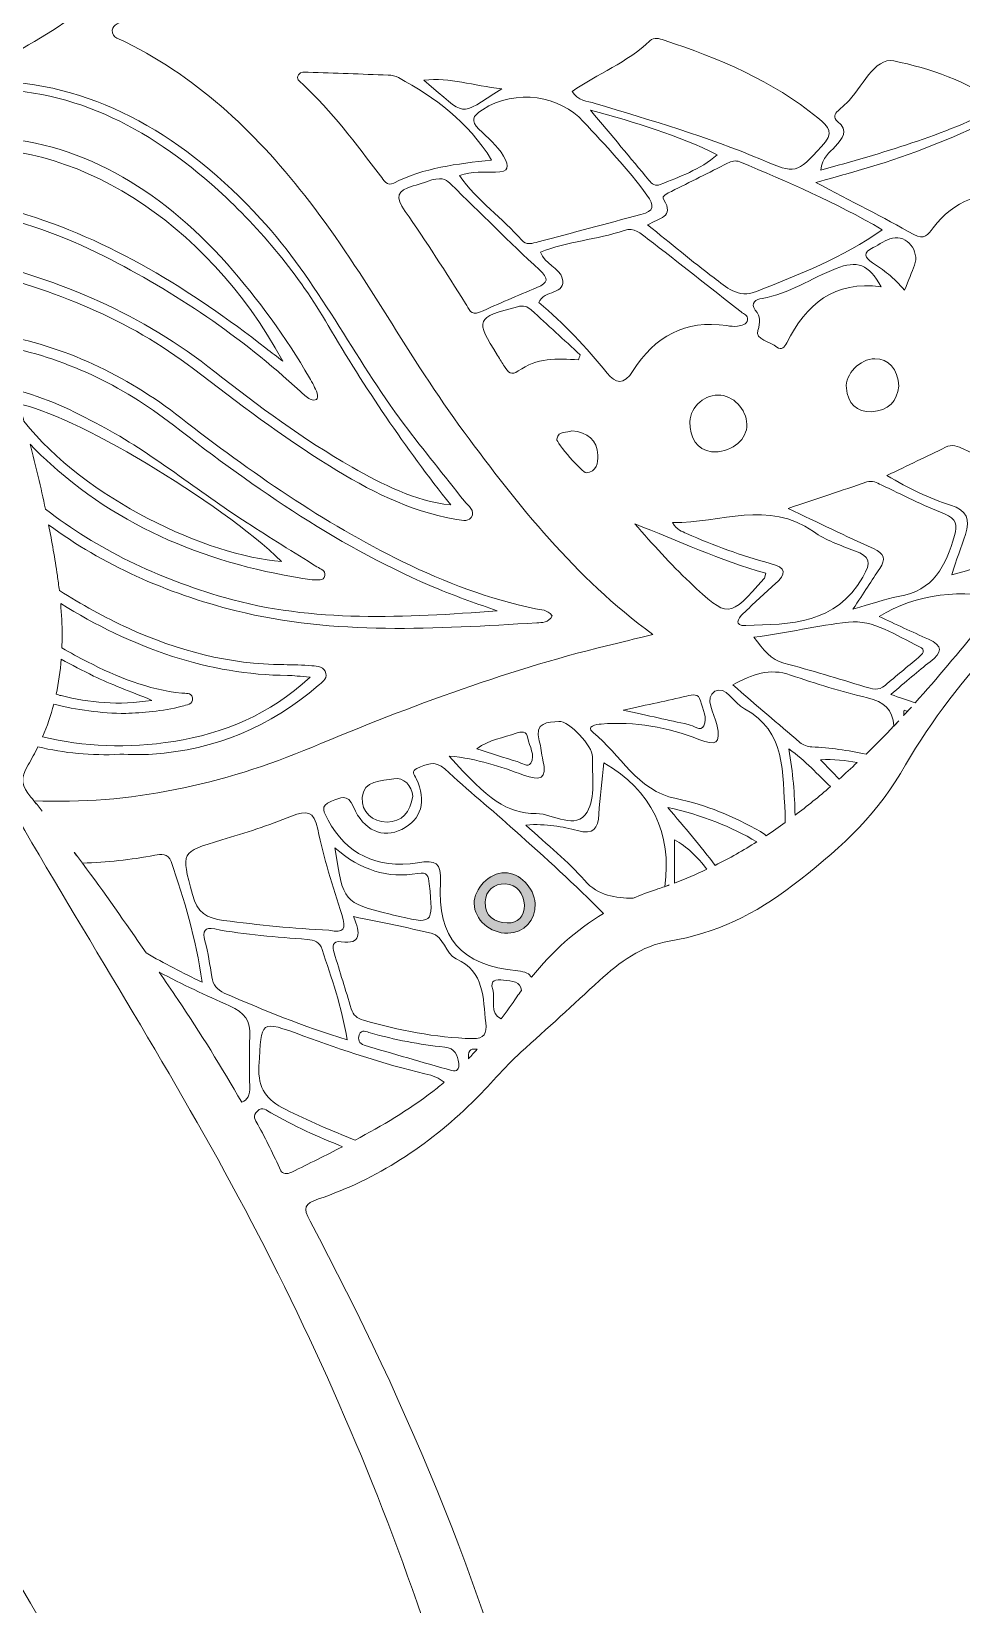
# Model space of a CAD drawing. Extents: x 196 to 3823, y -5725 to -331.
# Drawn here: x 1204.2 to 1425.9, y -3146.4 to -2771.1 of the extents above; entities that cross this region are included whole.
import ezdxf

# ---------------------------------------------------------------- set-up
doc = ezdxf.new("R2010")
doc.units = 0
doc.header["$MEASUREMENT"] = 0
doc.layers.add('Layer 1', color=7, linetype='Continuous')

# ---------------------------------------------------------------- blocks, each defined once
blk = doc.blocks.new('block 2')
at = {"layer": 'Layer 1', "true_color": 0xffffff}
h = blk.add_hatch(color=7, dxfattribs=at)
h.dxf.hatch_style = 2
edge = h.paths.add_edge_path()
edge.add_spline(control_points=[(1309.7, -2979.15), (1309.75, -2982.95), (1313.55, -2986.32), (1317.71, -2986.24), (1321.64, -2986.17), (1324.41, -2983.15), (1324.21, -2979.18), (1324, -2975.32), (1320.54, -2971.8), (1316.95, -2971.81), (1313.35, -2971.82), (1309.66, -2975.56), (1309.7, -2979.15)], knot_values=[0, 0, 0, 0, 1, 1, 1, 2, 2, 2, 3, 3, 3, 4, 4, 4, 4], degree=3, periodic=1)
edge = h.paths.add_edge_path()
edge.add_spline(control_points=[(1321.72, -2979.56), (1321.57, -2982.26), (1320.16, -2983.91), (1317.57, -2983.78), (1314.6, -2983.63), (1312.15, -2982.17), (1312.32, -2978.78), (1312.46, -2976.08), (1314.41, -2974.34), (1317.09, -2974.47), (1320.06, -2974.61), (1321.44, -2976.76), (1321.72, -2979.56)], knot_values=[0, 0, 0, 0, 1, 1, 1, 2, 2, 2, 3, 3, 3, 4, 4, 4, 4], degree=3, periodic=1)
at = {"layer": 'Layer 1', "lineweight": 0}
for points, knots in [([(1782.21, -2661.74), (1778.62, -2651.94), (1772.08, -2644.26), (1764.45, -2637.5), (1753.49, -2627.77), (1741.06, -2619.97), (1729.31, -2611.28), (1716.54, -2601.82), (1703.91, -2592.19), (1690.73, -2583.27), (1669.44, -2568.87), (1649.89, -2552.15), (1629.93, -2536.03), (1614.23, -2523.34), (1599.61, -2509.29), (1584.56, -2495.8), (1559.73, -2473.53), (1534.69, -2451.53), (1506.82, -2433.03), (1480.33, -2415.45), (1451.94, -2402.34), (1420.65, -2395.85), (1398.49, -2391.28), (1376.01, -2389.99), (1353.51, -2388.98), (1301.9, -2386.65), (1250.47, -2387.48), (1199.41, -2396.71), (1186.01, -2399.14), (1172.36, -2399.3), (1158.78, -2397.41), (1142.91, -2395.19), (1128.59, -2388.51), (1114.77, -2380.99), (1084.4, -2364.45), (1052.73, -2353.13), (1017.67, -2351.89), (988.77, -2350.86), (960.42, -2353.4), (932.48, -2360.7), (913.22, -2365.73), (895.95, -2375.5), (878.46, -2384.52), (851.19, -2398.56), (822.76, -2401.32), (792.99, -2395.61), (772.47, -2391.67), (751.73, -2388.93), (730.85, -2388.42), (689.4, -2387.41), (647.97, -2388.37), (606.61, -2392), (566.26, -2395.55), (529.57, -2408.93), (495.9, -2431.27), (467.9, -2449.87), (442.56, -2471.74), (417.55, -2494.05), (402.59, -2507.41), (388.11, -2521.38), (372.54, -2533.98), (361.39, -2542.99), (350.67, -2552.53), (338.94, -2560.93), (324.3, -2571.42), (310.09, -2582.53), (295.39, -2592.95), (285.33, -2600.1), (275.52, -2607.59), (265.46, -2614.75), (255.29, -2621.99), (245.76, -2630.15), (236.02, -2637.99), (230.18, -2642.7), (224.88, -2648.01), (221.16, -2654.58), (211.5, -2671.59), (213.55, -2690.66), (233.28, -2701.18), (240.5, -2705.05), (248.11, -2707.77), (256.11, -2709.39), (259.7, -2710.11), (261.43, -2711.43), (260.96, -2715.55), (260.46, -2720.14), (260.41, -2724.87), (261.5, -2729.43), (269.43, -2762.49), (289.51, -2783.9), (322.55, -2792.77), (326.07, -2793.71), (329.6, -2794.58), (333.16, -2795.32), (347.93, -2798.34), (356.26, -2807.78), (360.37, -2821.85), (364.66, -2836.53), (372.95, -2848.77), (384.17, -2859.08), (402.93, -2876.34), (423.7, -2890.84), (445.45, -2903.99), (456, -2910.39), (467.26, -2915.2), (479.4, -2917.71), (486.9, -2919.27), (494.59, -2920.41), (502.09, -2918.62), (511.41, -2916.39), (520.46, -2913.1), (529.39, -2909.5), (542.86, -2904.05), (555.02, -2906.11), (565.46, -2916.46), (573.71, -2924.65), (580.46, -2934.17), (586.98, -2943.68), (593.37, -2952.99), (601.26, -2960.59), (609.49, -2967.99), (613.24, -2971.37), (616.39, -2975.34), (621.33, -2977.54), (632.81, -2982.65), (644.17, -2988.07), (655.3, -2993.88), (666.98, -2999.96), (677.65, -3007.82), (686.2, -3017.72), (695.39, -3028.34), (705.34, -3037.66), (717.73, -3044.25), (721.38, -3046.19), (725.13, -3048.01), (728.94, -3049.61), (731.11, -3050.51), (731.73, -3051.3), (730.42, -3053.55), (728.03, -3057.71), (725.94, -3062.05), (723.74, -3066.32), (683.22, -3145.25), (659.49, -3228.61), (656.93, -3317.64), (656.07, -3347.31), (659.64, -3376.22), (671.16, -3403.75), (699.29, -3470.96), (752.94, -3509.02), (819.29, -3532.08), (828.26, -3535.2), (838.01, -3535.16), (846.76, -3529.89), (855.38, -3524.69), (857.23, -3514.13), (851.03, -3506.24), (848.73, -3503.32), (845.77, -3501.19), (842.64, -3499.3), (831.42, -3492.51), (820.75, -3484.91), (810.34, -3476.95), (768.62, -3445.04), (747.74, -3402.9), (748.32, -3350.32), (748.53, -3330.71), (750.86, -3311.31), (754.65, -3292.08), (763.74, -3245.95), (781.35, -3203.07), (804.21, -3162.18), (820.19, -3133.6), (839.36, -3107.14), (858.22, -3080.47), (863.74, -3072.67), (869.1, -3064.75), (875.24, -3055.85), (877.71, -3068.85), (880.09, -3080.64), (882.17, -3092.48), (886.21, -3115.47), (889.59, -3138.56), (892.46, -3161.74), (895.17, -3183.77), (897.49, -3205.84), (899.04, -3227.98), (901.1, -3257.46), (900.26, -3287.02), (900.1, -3316.52), (900, -3335.83), (900.15, -3355.17), (899.44, -3374.49), (899.18, -3381.53), (899.78, -3388.61), (899.76, -3395.7), (899.7, -3416.24), (900.53, -3436.81), (901.47, -3457.35), (902.96, -3490.15), (905.73, -3522.85), (910.12, -3555.4), (913.43, -3580.05), (917.9, -3604.44), (926.9, -3627.78), (943.65, -3671.22), (990.36, -3696.79), (1034.47, -3685.77), (1073.23, -3676.09), (1095.75, -3649.68), (1105.44, -3612.06), (1114, -3578.85), (1115.04, -3544.59), (1117.56, -3510.57), (1119.1, -3489.74), (1120.85, -3468.93), (1122.22, -3448.09), (1122.94, -3437.17), (1124.53, -3426.14), (1119.51, -3415.6), (1116.18, -3408.6), (1111.3, -3403.32), (1103.57, -3402.03), (1099.99, -3401.42), (1099.15, -3400.34), (1099.62, -3397.12), (1101.96, -3381.19), (1102.36, -3365.09), (1103.88, -3349.09), (1106.05, -3326.33), (1108.54, -3303.61), (1110.53, -3280.83), (1112.51, -3258.06), (1114.1, -3235.25), (1115.78, -3212.44), (1118.43, -3176.24), (1120.87, -3140.01), (1123.64, -3103.82), (1124.83, -3088.47), (1126.64, -3073.17), (1128.32, -3056.3), (1134.61, -3065.34), (1139.89, -3073.13), (1145.4, -3080.77), (1176.11, -3123.39), (1204.16, -3167.59), (1223.36, -3216.76), (1242.95, -3266.94), (1255.21, -3318.53), (1250.51, -3372.95), (1248.82, -3392.49), (1243.38, -3411.04), (1233.46, -3428.05), (1217.7, -3455.08), (1194.96, -3475.1), (1168.88, -3491.7), (1163.02, -3495.44), (1156.92, -3498.85), (1151.75, -3503.6), (1141.57, -3512.96), (1144.32, -3526.97), (1157.29, -3531.72), (1165.58, -3534.75), (1174.07, -3534.47), (1182.2, -3531.74), (1227.41, -3516.56), (1266.99, -3492.7), (1297.7, -3455.51), (1322.72, -3425.21), (1337.98, -3390.63), (1342.26, -3351.52), (1344.69, -3329.38), (1343.98, -3307.18), (1341.75, -3285), (1338.71, -3254.78), (1333.16, -3225.01), (1325.89, -3195.57), (1313.69, -3146.25), (1294.44, -3099.67), (1270.57, -3054.93), (1268.85, -3051.69), (1269.24, -3050.75), (1272.6, -3049.62), (1286.61, -3044.9), (1298.58, -3036.92), (1309.21, -3026.63), (1313.24, -3022.72), (1316.74, -3018.29), (1320.84, -3014.61), (1327.13, -3008.99), (1333.34, -3003.27), (1339.56, -2997.55), (1344.33, -2993.15), (1349.63, -2989.22), (1356.21, -2988.13), (1367.28, -2986.31), (1376.76, -2981.62), (1385.67, -2974.78), (1395.64, -2967.13), (1404.97, -2958.94), (1411.29, -2948.1), (1417.58, -2937.31), (1424.76, -2927.24), (1433.33, -2918.25), (1437.45, -2913.93), (1441.82, -2909.77), (1448.13, -2907.84), (1458.45, -2904.66), (1467.51, -2907.82), (1476.4, -2911.99), (1496.76, -2921.57), (1516.98, -2921.18), (1537.49, -2912.53), (1556.01, -2904.71), (1572.02, -2892.85), (1588.35, -2881.52), (1613.48, -2864.11), (1635.15, -2843.96), (1643.54, -2812.92), (1645.58, -2805.34), (1651.59, -2800.41), (1659.06, -2797.91), (1665.96, -2795.61), (1672.94, -2793.36), (1680.05, -2791.88), (1718.3, -2783.94), (1740.52, -2742.95), (1740.34, -2715.43), (1740.32, -2711.57), (1741.79, -2710.31), (1745.2, -2709.56), (1755.19, -2707.34), (1764.42, -2703.38), (1772.46, -2696.89), (1783.79, -2687.74), (1787.21, -2675.39), (1782.21, -2661.74)], [0, 0, 0, 0, 1, 1, 1, 2, 2, 2, 3, 3, 3, 4, 4, 4, 5, 5, 5, 6, 6, 6, 7, 7, 7, 8, 8, 8, 9, 9, 9, 10, 10, 10, 11, 11, 11, 12, 12, 12, 13, 13, 13, 14, 14, 14, 15, 15, 15, 16, 16, 16, 17, 17, 17, 18, 18, 18, 19, 19, 19, 20, 20, 20, 21, 21, 21, 22, 22, 22, 23, 23, 23, 24, 24, 24, 25, 25, 25, 26, 26, 26, 27, 27, 27, 28, 28, 28, 29, 29, 29, 30, 30, 30, 31, 31, 31, 32, 32, 32, 33, 33, 33, 34, 34, 34, 35, 35, 35, 36, 36, 36, 37, 37, 37, 38, 38, 38, 39, 39, 39, 40, 40, 40, 41, 41, 41, 42, 42, 42, 43, 43, 43, 44, 44, 44, 45, 45, 45, 46, 46, 46, 47, 47, 47, 48, 48, 48, 49, 49, 49, 50, 50, 50, 51, 51, 51, 52, 52, 52, 53, 53, 53, 54, 54, 54, 55, 55, 55, 56, 56, 56, 57, 57, 57, 58, 58, 58, 59, 59, 59, 60, 60, 60, 61, 61, 61, 62, 62, 62, 63, 63, 63, 64, 64, 64, 65, 65, 65, 66, 66, 66, 67, 67, 67, 68, 68, 68, 69, 69, 69, 70, 70, 70, 71, 71, 71, 72, 72, 72, 73, 73, 73, 74, 74, 74, 75, 75, 75, 76, 76, 76, 77, 77, 77, 78, 78, 78, 79, 79, 79, 80, 80, 80, 81, 81, 81, 82, 82, 82, 83, 83, 83, 84, 84, 84, 85, 85, 85, 86, 86, 86, 87, 87, 87, 88, 88, 88, 89, 89, 89, 90, 90, 90, 91, 91, 91, 92, 92, 92, 93, 93, 93, 94, 94, 94, 95, 95, 95, 96, 96, 96, 97, 97, 97, 98, 98, 98, 99, 99, 99, 100, 100, 100, 101, 101, 101, 102, 102, 102, 103, 103, 103, 104, 104, 104, 105, 105, 105, 106, 106, 106, 107, 107, 107, 108, 108, 108, 109, 109, 109, 110, 110, 110, 111, 111, 111, 112, 112, 112, 112]), ([(1271.13, -2941.84), (1249.66, -2950.84), (1227.55, -2955.62), (1204.76, -2954.64), (1205.43, -2955.46), (1206.1, -2956.27), (1206.76, -2957.1), (1206.76, -2957.1), (1206.73, -2957.1), (1206.73, -2957.1), (1206.08, -2956.27), (1205.42, -2955.46), (1204.75, -2954.64), (1204.75, -2954.64), (1204.76, -2954.64), (1204.76, -2954.64), (1204.52, -2954.35), (1204.29, -2954.05), (1204.05, -2953.76), (1201.91, -2951.15), (1201.37, -2949.35), (1203.36, -2946.09), (1204.23, -2944.67), (1204.99, -2943.23), (1205.71, -2941.78), (1211.95, -2943.25), (1218.45, -2943.91), (1225.26, -2943.55), (1227.85, -2943.55), (1230.45, -2943.71), (1233.03, -2943.53), (1247.99, -2942.45), (1261.15, -2937.01), (1272.5, -2927.16), (1273.42, -2926.36), (1274.61, -2925.69), (1274.36, -2924.3), (1274.02, -2922.54), (1272.36, -2922.56), (1271.04, -2922.44), (1268.81, -2922.23), (1266.56, -2922.17), (1264.32, -2922.16), (1251.3, -2922.11), (1239.03, -2918.85), (1227.28, -2913.47), (1221.55, -2910.84), (1216.08, -2907.8), (1210.82, -2904.46), (1210.68, -2903.28), (1210.53, -2902.08), (1210.35, -2900.9), (1209.75, -2896.85), (1209.04, -2892.82), (1208.27, -2888.82), (1221.17, -2898.31), (1236.12, -2905.09), (1252.93, -2909.31), (1276.43, -2915.19), (1300.61, -2913.6), (1324.6, -2912.18), (1325.87, -2912.11), (1327.41, -2912.27), (1328.32, -2910.48), (1327.11, -2908.98), (1325.61, -2909.11), (1324.31, -2908.83), (1313.27, -2906.48), (1302.8, -2902.58), (1292.69, -2897.62), (1273.7, -2888.28), (1256.44, -2876.26), (1239.8, -2863.3), (1226.47, -2852.92), (1211.94, -2846.09), (1196.04, -2843.35), (1194.35, -2838.24), (1192.59, -2833.14), (1190.77, -2828.06), (1209.55, -2832.72), (1227.22, -2839.63), (1242.79, -2851.61), (1253.32, -2859.71), (1263.91, -2867.75), (1275.23, -2874.75), (1284.53, -2880.5), (1294.12, -2885.57), (1305.06, -2887.43), (1306.37, -2887.65), (1308.16, -2888.23), (1308.97, -2887.06), (1310.14, -2885.4), (1308.26, -2884.31), (1307.36, -2883.16), (1302.58, -2877.03), (1297.66, -2871.03), (1292.99, -2864.83), (1281.03, -2848.89), (1272.47, -2830.66), (1258.79, -2815.77), (1240.96, -2796.37), (1220.15, -2783.94), (1195.99, -2782.89), (1194.68, -2782.86), (1193.38, -2782.86), (1192.11, -2782.88), (1191.48, -2783.58), (1190.89, -2784.29), (1190.36, -2785.03), (1212.93, -2783.95), (1231.79, -2793.67), (1248.66, -2808.97), (1259.01, -2818.38), (1267.84, -2829.14), (1274.9, -2841.23), (1283.6, -2856.15), (1293.29, -2870.37), (1304.1, -2884.07), (1295.38, -2883.04), (1287.91, -2879.2), (1280.58, -2875.03), (1269, -2868.43), (1258.28, -2860.53), (1247.86, -2852.27), (1230.63, -2838.64), (1211.12, -2830.19), (1189.83, -2825.37), (1189.82, -2825.37), (1189.81, -2825.36), (1189.8, -2825.36), (1189.79, -2825.32), (1189.77, -2825.28), (1189.76, -2825.23), (1188.39, -2821.44), (1187.29, -2817.57), (1186.45, -2813.62), (1186.45, -2813.62), (1186.44, -2813.62), (1186.44, -2813.62), (1186.33, -2813.07), (1186.23, -2812.5), (1186.12, -2811.93), (1186.23, -2812.5), (1186.33, -2813.07), (1186.45, -2813.62), (1187.87, -2813.98), (1189.3, -2814.27), (1190.76, -2814.47), (1201.73, -2816.01), (1211.89, -2819.87), (1221.51, -2824.72), (1238.47, -2833.28), (1254.17, -2843.95), (1268.2, -2856.91), (1268.97, -2857.61), (1269.72, -2858.41), (1270.62, -2858.83), (1271.87, -2859.41), (1272.73, -2858.86), (1272.25, -2857.43), (1271.83, -2856.14), (1271.13, -2854.91), (1270.44, -2853.72), (1264.81, -2844.01), (1258.27, -2835), (1250.8, -2826.56), (1234.63, -2808.28), (1215.11, -2797), (1193, -2796.23), (1190.34, -2796.27), (1187.86, -2796.36), (1185.53, -2796.53), (1187.04, -2787.59), (1192.32, -2780.64), (1202.01, -2775.16), (1217.8, -2766.25), (1230.21, -2755.54), (1239.75, -2743.29), (1252.56, -2734.24), (1263.15, -2722.69), (1272.03, -2709.42), (1283.63, -2692.06), (1293.88, -2673.78), (1307.92, -2658.13), (1308.67, -2657.29), (1309.87, -2656.31), (1309, -2655), (1308.22, -2653.79), (1306.78, -2654.28), (1305.66, -2654.45), (1299.13, -2655.47), (1292.96, -2657.66), (1287.04, -2660.59), (1279.33, -2664.42), (1272.11, -2668.96), (1265.1, -2673.81), (1265.49, -2669.26), (1265.74, -2664.62), (1265.83, -2659.9), (1265.83, -2659.9), (1265.82, -2659.9), (1265.82, -2659.9), (1265.84, -2658.91), (1265.85, -2657.93), (1265.86, -2656.94), (1265.86, -2656.94), (1265.87, -2656.94), (1265.87, -2656.94), (1265.87, -2656.94), (1265.87, -2656.41), (1265.87, -2656.41), (1265.88, -2648.58), (1264.82, -2640.87), (1263.02, -2633.3), (1264.51, -2633.06), (1266, -2632.84), (1267.52, -2632.65), (1283.29, -2630.61), (1299.16, -2631.22), (1315.11, -2632.17), (1297.22, -2638.03), (1281.17, -2646.85), (1265.87, -2656.94), (1265.86, -2657.92), (1265.85, -2658.91), (1265.83, -2659.9), (1284.4, -2647.58), (1303.91, -2637.21), (1326.31, -2632.68), (1327.14, -2632.51), (1328.05, -2632.38), (1328.21, -2631.27), (1325.28, -2629.76), (1325.28, -2629.74), (1322.13, -2629.56), (1305.92, -2628.62), (1289.68, -2628.09), (1273.47, -2629.53), (1269.72, -2629.87), (1266.04, -2630.34), (1262.44, -2630.91), (1262.57, -2631.42), (1262.69, -2631.93), (1262.81, -2632.44), (1261.96, -2629.01), (1260.98, -2625.62), (1259.87, -2622.26), (1259.6, -2621.45), (1259.39, -2620.66), (1259.26, -2619.89), (1262.91, -2619.57), (1266.65, -2619.45), (1270.49, -2619.56), (1271.92, -2619.6), (1273.98, -2619.66), (1274.36, -2617.71), (1274.7, -2615.91), (1272.86, -2615.18), (1271.72, -2614.19), (1268.66, -2611.55), (1265.48, -2609.29), (1262.17, -2607.36), (1261.83, -2608.13), (1261.48, -2608.91), (1261.13, -2609.69), (1262.45, -2610.51), (1263.72, -2611.38), (1265.03, -2612.21), (1266.74, -2613.3), (1268.27, -2614.67), (1269.89, -2615.91), (1266.21, -2616.26), (1262.6, -2616.65), (1259.02, -2617.13), (1259.05, -2615.21), (1259.5, -2613.32), (1260.41, -2611.31), (1260.65, -2610.77), (1260.89, -2610.23), (1261.13, -2609.69), (1261.13, -2609.69), (1261.12, -2609.69), (1261.12, -2609.69), (1261.47, -2608.9), (1261.82, -2608.12), (1262.16, -2607.35), (1262.16, -2607.35), (1262.17, -2607.35), (1262.17, -2607.36), (1263.53, -2604.27), (1264.87, -2601.17), (1266.18, -2598.06), (1269.14, -2599.17), (1272.08, -2600.37), (1275.01, -2601.63), (1298.55, -2611.84), (1322.71, -2619.98), (1347.67, -2625.82), (1348.82, -2626.08), (1349.95, -2626.44), (1351.08, -2626.75), (1351.04, -2627.23), (1351.13, -2627.72), (1350.96, -2627.86), (1325.57, -2647.38), (1307.85, -2673.36), (1290.83, -2699.84), (1280.09, -2716.57), (1269.47, -2733.28), (1255.38, -2747.58), (1246.88, -2756.2), (1236.92, -2762.5), (1226.57, -2768.4), (1225.39, -2769.07), (1223.54, -2769.33), (1223.45, -2770.82), (1223.32, -2772.74), (1225.4, -2773), (1226.7, -2773.65), (1244.55, -2782.59), (1258.39, -2796.03), (1270.45, -2811.7), (1283.96, -2829.22), (1294.18, -2848.9), (1307.28, -2866.67), (1320.21, -2884.21), (1333.66, -2901.24), (1352.25, -2914.95), (1348.74, -2915.82), (1346.17, -2916.48), (1343.59, -2917.1), (1318.64, -2923.03), (1294.74, -2931.94), (1271.13, -2941.84)], [0, 0, 0, 0, 1, 1, 1, 2, 2, 2, 3, 3, 3, 4, 4, 4, 5, 5, 5, 6, 6, 6, 7, 7, 7, 8, 8, 8, 9, 9, 9, 10, 10, 10, 11, 11, 11, 12, 12, 12, 13, 13, 13, 14, 14, 14, 15, 15, 15, 16, 16, 16, 17, 17, 17, 18, 18, 18, 19, 19, 19, 20, 20, 20, 21, 21, 21, 22, 22, 22, 23, 23, 23, 24, 24, 24, 25, 25, 25, 26, 26, 26, 27, 27, 27, 28, 28, 28, 29, 29, 29, 30, 30, 30, 31, 31, 31, 32, 32, 32, 33, 33, 33, 34, 34, 34, 35, 35, 35, 36, 36, 36, 37, 37, 37, 38, 38, 38, 39, 39, 39, 40, 40, 40, 41, 41, 41, 42, 42, 42, 43, 43, 43, 44, 44, 44, 45, 45, 45, 46, 46, 46, 47, 47, 47, 48, 48, 48, 49, 49, 49, 50, 50, 50, 51, 51, 51, 52, 52, 52, 53, 53, 53, 54, 54, 54, 55, 55, 55, 56, 56, 56, 57, 57, 57, 58, 58, 58, 59, 59, 59, 60, 60, 60, 61, 61, 61, 62, 62, 62, 63, 63, 63, 64, 64, 64, 65, 65, 65, 66, 66, 66, 67, 67, 67, 68, 68, 68, 69, 69, 69, 70, 70, 70, 71, 71, 71, 72, 72, 72, 73, 73, 73, 74, 74, 74, 75, 75, 75, 76, 76, 76, 77, 77, 77, 78, 78, 78, 79, 79, 79, 80, 80, 80, 81, 81, 81, 82, 82, 82, 83, 83, 83, 84, 84, 84, 85, 85, 85, 86, 86, 86, 87, 87, 87, 88, 88, 88, 89, 89, 89, 90, 90, 90, 91, 91, 91, 92, 92, 92, 93, 93, 93, 94, 94, 94, 95, 95, 95, 96, 96, 96, 97, 97, 97, 98, 98, 98, 99, 99, 99, 100, 100, 100, 101, 101, 101, 102, 102, 102, 103, 103, 103, 104, 104, 104, 105, 105, 105, 106, 106, 106, 107, 107, 107, 108, 108, 108, 109, 109, 109, 110, 110, 110, 111, 111, 111, 111]), ([(1378.17, -2801.67), (1365.28, -2796.19), (1351.87, -2792.33), (1338.52, -2788.27), (1336.6, -2787.68), (1334.4, -2787.67), (1333.04, -2785.41), (1339.14, -2781.19), (1346.19, -2778.5), (1351.58, -2773.34), (1352.64, -2772.33), (1353.78, -2772.81), (1354.97, -2773.2), (1368.12, -2777.53), (1380.77, -2782.83), (1391.65, -2791.72), (1394.28, -2793.88), (1395.57, -2795.34), (1392.53, -2798.54), (1386.4, -2805.01), (1386.6, -2805.25), (1378.17, -2801.67)], [0, 0, 0, 0, 1, 1, 1, 2, 2, 2, 3, 3, 3, 4, 4, 4, 5, 5, 5, 6, 6, 6, 7, 7, 7, 7]), ([(1267.8, -2781.42), (1268.35, -2780.55), (1269.3, -2780.82), (1270.13, -2780.85), (1276.5, -2781.07), (1282.86, -2781.26), (1289.21, -2781.51), (1290.05, -2781.55), (1290.95, -2781.72), (1291.67, -2782.11), (1300.31, -2786.87), (1308.23, -2792.47), (1313.84, -2801.8), (1305.54, -2802.69), (1297.71, -2803.6), (1290.59, -2807.26), (1288.87, -2808.15), (1288.16, -2806.57), (1287.36, -2805.52), (1281.5, -2797.86), (1275.77, -2790.13), (1268.67, -2783.54), (1268.07, -2782.98), (1267.18, -2782.42), (1267.8, -2781.42)], [0, 0, 0, 0, 1, 1, 1, 2, 2, 2, 3, 3, 3, 4, 4, 4, 5, 5, 5, 6, 6, 6, 7, 7, 7, 8, 8, 8, 8]), ([(1444.08, -2807.44), (1443.5, -2810.97), (1442.98, -2812.53), (1438.71, -2811.17), (1430.74, -2808.61), (1424.13, -2811.46), (1419.08, -2817.97), (1417.86, -2819.55), (1416.99, -2820.93), (1414.52, -2819.55), (1407.17, -2815.46), (1399.67, -2811.62), (1391.17, -2807.12), (1394.33, -2806.24), (1396.31, -2805.67), (1398.3, -2805.13), (1418.43, -2799.64), (1437.26, -2791.24), (1454.61, -2779.61), (1456.88, -2778.09), (1458.26, -2777.91), (1459.12, -2780.81), (1459.21, -2781.14), (1459.4, -2781.44), (1459.55, -2781.75), (1462.52, -2787.53), (1462.41, -2787.28), (1456.35, -2789.97), (1448.91, -2793.28), (1445.37, -2799.76), (1444.08, -2807.44)], [0, 0, 0, 0, 1, 1, 1, 2, 2, 2, 3, 3, 3, 4, 4, 4, 5, 5, 5, 6, 6, 6, 7, 7, 7, 8, 8, 8, 9, 9, 9, 10, 10, 10, 10]), ([(1395.78, -2798.54), (1397.44, -2796.58), (1399.15, -2794.85), (1396.3, -2792.56), (1395.23, -2791.68), (1395.55, -2790.81), (1396.46, -2790), (1397.11, -2789.43), (1397.74, -2788.84), (1398.37, -2788.25), (1402.15, -2784.66), (1405.08, -2777.17), (1409.72, -2778.13), (1418.33, -2779.91), (1427.21, -2782.81), (1435.36, -2788.87), (1421.27, -2796.11), (1406.99, -2800.06), (1392.33, -2804.19), (1392.55, -2801.12), (1394.51, -2800.02), (1395.78, -2798.54)], [0, 0, 0, 0, 1, 1, 1, 2, 2, 2, 3, 3, 3, 4, 4, 4, 5, 5, 5, 6, 6, 6, 7, 7, 7, 7]), ([(1316.29, -2784.79), (1305.41, -2791.55), (1308.41, -2791.6), (1297.68, -2782.72), (1304.01, -2782.02), (1309.41, -2784.05), (1316.29, -2784.79)], [0, 0, 0, 0, 1, 1, 1, 2, 2, 2, 2]), ([(1350.88, -2810.19), (1352.65, -2812.69), (1352.66, -2813.97), (1349.44, -2814.8), (1341.27, -2816.9), (1333.13, -2819.17), (1324.97, -2821.31), (1323.67, -2821.66), (1322.02, -2822.09), (1321.03, -2820.92), (1316.5, -2815.62), (1310.56, -2811.63), (1306.17, -2805.49), (1309.31, -2804.4), (1312.06, -2804.65), (1314.75, -2804.67), (1318.09, -2804.7), (1318.13, -2803.31), (1316.73, -2800.86), (1315.23, -2798.25), (1312.84, -2796.5), (1310.83, -2794.39), (1308.88, -2792.34), (1309.21, -2791.36), (1311.65, -2789.78), (1319.79, -2784.52), (1330.27, -2786.63), (1335.71, -2792.57), (1340.98, -2798.28), (1346.37, -2803.83), (1350.88, -2810.19)], [0, 0, 0, 0, 1, 1, 1, 2, 2, 2, 3, 3, 3, 4, 4, 4, 5, 5, 5, 6, 6, 6, 7, 7, 7, 8, 8, 8, 9, 9, 9, 10, 10, 10, 10]), ([(1337.46, -2789.89), (1348.41, -2792.83), (1358.01, -2795.79), (1367.65, -2800.51), (1363.47, -2804.18), (1358.62, -2805.7), (1354.01, -2807.64), (1352.94, -2808.1), (1352.08, -2807.49), (1351.35, -2806.61), (1346.99, -2801.33), (1342.6, -2796.07), (1337.46, -2789.89)], [0, 0, 0, 0, 1, 1, 1, 2, 2, 2, 3, 3, 3, 4, 4, 4, 4]), ([(1185.81, -2810.37), (1185.11, -2806.32), (1184.9, -2802.57), (1185.2, -2799.11), (1213.58, -2796.64), (1245.48, -2815.61), (1264.07, -2849.76), (1262.73, -2848.73), (1261.38, -2847.69), (1260.04, -2846.65), (1242.11, -2832.7), (1223, -2820.7), (1201.05, -2814.25), (1196.03, -2812.78), (1190.86, -2811.78), (1185.82, -2810.41), (1185.82, -2810.39), (1185.81, -2810.38), (1185.81, -2810.37)], [0, 0, 0, 0, 1, 1, 1, 2, 2, 2, 3, 3, 3, 4, 4, 4, 5, 5, 5, 6, 6, 6, 6]), ([(1377.02, -2833.12), (1372.53, -2834.93), (1369.78, -2832.03), (1366.87, -2829.86), (1361.64, -2825.97), (1356.65, -2821.75), (1351.05, -2817.25), (1353.77, -2815.7), (1357.45, -2815.33), (1354.91, -2811.28), (1354.24, -2810.22), (1355.84, -2809.71), (1356.73, -2809.26), (1361.18, -2807.01), (1365.65, -2804.78), (1370.1, -2802.53), (1371.06, -2802.05), (1371.93, -2801.77), (1373.03, -2802.22), (1384.43, -2807), (1395.78, -2811.87), (1406.97, -2818.39), (1397.43, -2825.2), (1387.18, -2829.04), (1377.02, -2833.12)], [0, 0, 0, 0, 1, 1, 1, 2, 2, 2, 3, 3, 3, 4, 4, 4, 5, 5, 5, 6, 6, 6, 7, 7, 7, 8, 8, 8, 8]), ([(1295.14, -2807.96), (1297.13, -2807.41), (1299.08, -2806.69), (1299.61, -2806.52), (1302.48, -2805.77), (1303.3, -2806.72), (1304.16, -2807.56), (1311.17, -2814.39), (1318.1, -2821.31), (1325.25, -2827.98), (1327.48, -2830.07), (1327.42, -2831.05), (1324.66, -2832.19), (1320.07, -2834.08), (1315.54, -2836.1), (1310.99, -2838.09), (1308.81, -2839.04), (1308.48, -2837.28), (1307.66, -2835.99), (1302.92, -2828.63), (1298.32, -2821.15), (1293.23, -2814.02), (1290.76, -2810.56), (1291.31, -2809.01), (1295.14, -2807.96)], [0, 0, 0, 0, 1, 1, 1, 2, 2, 2, 3, 3, 3, 4, 4, 4, 5, 5, 5, 6, 6, 6, 7, 7, 7, 8, 8, 8, 8]), ([(1372.46, -2841.39), (1371.62, -2841.53), (1370.74, -2841.43), (1369.89, -2841.29), (1359.99, -2839.73), (1352.69, -2843.97), (1347.61, -2852.02), (1345.33, -2855.63), (1343.41, -2855.12), (1341.38, -2852.6), (1336.41, -2846.46), (1331.07, -2840.69), (1325.11, -2835.8), (1326.25, -2832.65), (1331.74, -2833.99), (1330.71, -2829.97), (1330.07, -2827.51), (1326.45, -2826.63), (1325.5, -2823.76), (1331.98, -2821.11), (1338.97, -2820.82), (1345.45, -2818.58), (1347.89, -2817.75), (1349.46, -2819.36), (1351.01, -2820.54), (1358.51, -2826.29), (1365.91, -2832.18), (1373.35, -2838.02), (1373.99, -2838.52), (1375.03, -2838.83), (1374.87, -2839.87), (1374.66, -2841.14), (1373.43, -2841.23), (1372.46, -2841.39)], [0, 0, 0, 0, 1, 1, 1, 2, 2, 2, 3, 3, 3, 4, 4, 4, 5, 5, 5, 6, 6, 6, 7, 7, 7, 8, 8, 8, 9, 9, 9, 10, 10, 10, 11, 11, 11, 11]), ([(1404.63, -2826.3), (1402.73, -2825.08), (1402.29, -2823.8), (1404.8, -2822.65), (1406.36, -2821.95), (1407.77, -2820.76), (1409.39, -2820.4), (1412.86, -2819.63), (1415.92, -2823.49), (1414.66, -2826.83), (1414.01, -2828.57), (1413.31, -2830.29), (1412.3, -2832.85), (1409.68, -2829.78), (1407.24, -2827.94), (1404.63, -2826.3)], [0, 0, 0, 0, 1, 1, 1, 2, 2, 2, 3, 3, 3, 4, 4, 4, 5, 5, 5, 5]), ([(1376.71, -2837.59), (1375.36, -2835.84), (1376.99, -2834.99), (1378.31, -2834.77), (1384.75, -2833.74), (1390.04, -2829.94), (1395.95, -2827.65), (1400.98, -2825.7), (1403.69, -2826.53), (1406.73, -2832.02), (1395.55, -2830.5), (1388.78, -2836.16), (1384.21, -2845.37), (1383.68, -2846.42), (1382.97, -2847.29), (1381.88, -2846.4), (1380.26, -2845.05), (1376.63, -2844.6), (1377.3, -2842.46), (1377.96, -2840.33), (1378, -2839.24), (1376.71, -2837.59)], [0, 0, 0, 0, 1, 1, 1, 2, 2, 2, 3, 3, 3, 4, 4, 4, 5, 5, 5, 6, 6, 6, 7, 7, 7, 7]), ([(1320.03, -2836.78), (1321.42, -2836.42), (1322.37, -2836.68), (1323.31, -2837.55), (1327.21, -2841.11), (1331.09, -2844.69), (1334.99, -2848.26), (1334.84, -2848.67), (1334.69, -2849.08), (1334.54, -2849.48), (1329.48, -2849.03), (1324.51, -2849.01), (1320.21, -2852.1), (1318.58, -2853.28), (1317.72, -2852.34), (1316.93, -2851.07), (1316.38, -2850.19), (1315.84, -2849.31), (1315.3, -2848.43), (1309.89, -2839.74), (1310.05, -2839.42), (1320.03, -2836.78)], [0, 0, 0, 0, 1, 1, 1, 2, 2, 2, 3, 3, 3, 4, 4, 4, 5, 5, 5, 6, 6, 6, 7, 7, 7, 7]), ([(1203.85, -2869.57), (1204.87, -2870.63), (1205.92, -2871.68), (1206.99, -2872.69), (1225.14, -2889.83), (1247.17, -2898.44), (1271.1, -2901.93), (1272.5, -2901.91), (1273.81, -2902.29), (1274.1, -2900.93), (1274.38, -2899.65), (1273.08, -2899.35), (1272.23, -2898.82), (1266.67, -2895.33), (1261.08, -2891.89), (1255.58, -2888.33), (1243.83, -2880.75), (1233.03, -2871.73), (1220.64, -2865.1), (1214.11, -2861.59), (1207.45, -2858.35), (1200.2, -2856.57), (1199.16, -2853.06), (1198.05, -2849.55), (1196.93, -2846.06), (1211.87, -2848.9), (1225.52, -2855.34), (1238.03, -2865.05), (1257.7, -2880.33), (1278.08, -2894.54), (1301.26, -2904.16), (1305.83, -2906.06), (1310.53, -2907.64), (1315.17, -2909.36), (1293.27, -2910.91), (1271.29, -2912.24), (1250.16, -2906.15), (1234.17, -2901.55), (1219.86, -2894.61), (1207.51, -2885.07), (1206.43, -2879.87), (1205.19, -2874.7), (1203.85, -2869.57)], [0, 0, 0, 0, 1, 1, 1, 2, 2, 2, 3, 3, 3, 4, 4, 4, 5, 5, 5, 6, 6, 6, 7, 7, 7, 8, 8, 8, 9, 9, 9, 10, 10, 10, 11, 11, 11, 12, 12, 12, 13, 13, 13, 14, 14, 14, 14]), ([(1405.21, -2849.17), (1408.37, -2849.09), (1410.79, -2851.64), (1410.89, -2855.71), (1410.61, -2859.17), (1408.43, -2861.61), (1404.48, -2861.81), (1400.85, -2862), (1398.72, -2859.78), (1398.41, -2856.2), (1398.11, -2852.78), (1401.64, -2849.26), (1405.21, -2849.17)], [0, 0, 0, 0, 1, 1, 1, 2, 2, 2, 3, 3, 3, 4, 4, 4, 4]), ([(1374.67, -2865.49), (1374.37, -2868.86), (1370.66, -2871.7), (1366.29, -2871.4), (1362.72, -2870.83), (1361.08, -2868.08), (1361.14, -2864.23), (1361.21, -2860.51), (1364.87, -2857.48), (1368.48, -2857.87), (1372.04, -2858.27), (1374.99, -2861.89), (1374.67, -2865.49)], [0, 0, 0, 0, 1, 1, 1, 2, 2, 2, 3, 3, 3, 4, 4, 4, 4]), ([(1201.24, -2860.07), (1212.89, -2861.73), (1249.42, -2883.37), (1263.78, -2897.52), (1246.22, -2896.34), (1216.89, -2882.54), (1202.38, -2864.1), (1202.01, -2862.76), (1201.63, -2861.41), (1201.24, -2860.07)], [0, 0, 0, 0, 1, 1, 1, 2, 2, 2, 3, 3, 3, 3]), ([(1332.94, -2866.39), (1336.78, -2866.69), (1338.99, -2868.54), (1339.17, -2872.2), (1339.27, -2874.07), (1338.89, -2876.11), (1336.38, -2876.4), (1335.6, -2876.49), (1329.24, -2869.16), (1329.39, -2868.35), (1329.82, -2866.16), (1331.86, -2867.02), (1332.94, -2866.39)], [0, 0, 0, 0, 1, 1, 1, 2, 2, 2, 3, 3, 3, 4, 4, 4, 4]), ([(1426.78, -2891.1), (1428.03, -2887.51), (1427.15, -2885.38), (1423.24, -2884.11), (1418.2, -2882.47), (1413.34, -2880.24), (1408.07, -2877.03), (1413.2, -2874.57), (1417.63, -2872.49), (1422.01, -2870.31), (1423.64, -2869.5), (1424.99, -2870.08), (1426.42, -2870.76), (1431.73, -2873.3), (1437.19, -2875.47), (1442.94, -2876.77), (1445.72, -2877.41), (1446.38, -2878.56), (1444.8, -2881.01), (1444.14, -2882.01), (1443.57, -2883.13), (1443.26, -2884.27), (1440.63, -2894.18), (1433.32, -2898.55), (1423.52, -2900.7), (1424.7, -2897.23), (1425.71, -2894.16), (1426.78, -2891.1)], [0, 0, 0, 0, 1, 1, 1, 2, 2, 2, 3, 3, 3, 4, 4, 4, 5, 5, 5, 6, 6, 6, 7, 7, 7, 8, 8, 8, 9, 9, 9, 9]), ([(1399.99, -2908.95), (1402.63, -2904.93), (1404.5, -2902.07), (1406.38, -2899.22), (1407.86, -2896.99), (1407.46, -2895.62), (1404.88, -2894.47), (1398.28, -2891.52), (1391.79, -2888.32), (1384.56, -2884.88), (1391.3, -2882.62), (1397.31, -2880.61), (1403.31, -2878.58), (1404.61, -2878.14), (1405.63, -2878.77), (1406.74, -2879.28), (1411.73, -2881.63), (1416.66, -2884.16), (1421.79, -2886.17), (1424.66, -2887.31), (1424.89, -2888.92), (1424.19, -2891.39), (1422.19, -2898.51), (1419.21, -2904.59), (1410.8, -2905.93), (1407.61, -2906.43), (1404.54, -2907.65), (1399.99, -2908.95)], [0, 0, 0, 0, 1, 1, 1, 2, 2, 2, 3, 3, 3, 4, 4, 4, 5, 5, 5, 6, 6, 6, 7, 7, 7, 8, 8, 8, 9, 9, 9, 9]), ([(1373.81, -2909.99), (1376.3, -2907.61), (1378.79, -2905.22), (1381.38, -2902.95), (1384.21, -2900.48), (1384.17, -2899.04), (1380.25, -2898), (1373.42, -2896.2), (1366.81, -2893.72), (1360.34, -2890.86), (1359.25, -2890.38), (1358.03, -2890.14), (1357.01, -2888.25), (1368.5, -2888.41), (1379.74, -2882.75), (1390.58, -2890.42), (1393.47, -2892.48), (1397.01, -2893.72), (1400.39, -2894.97), (1404.02, -2896.34), (1404.41, -2897.72), (1402.36, -2901.29), (1395.93, -2912.5), (1385.14, -2912.5), (1374.46, -2912.83), (1371.53, -2912.92), (1372.51, -2911.24), (1373.81, -2909.99)], [0, 0, 0, 0, 1, 1, 1, 2, 2, 2, 3, 3, 3, 4, 4, 4, 5, 5, 5, 6, 6, 6, 7, 7, 7, 8, 8, 8, 9, 9, 9, 9]), ([(1361.08, -2902.51), (1356.5, -2898.19), (1352.28, -2893.46), (1348, -2888.56), (1358.28, -2892.62), (1368.36, -2897.31), (1379.22, -2900.33), (1378.93, -2901.29), (1378.92, -2901.49), (1378.82, -2901.6), (1370.39, -2911.14), (1370.31, -2911.23), (1361.08, -2902.51)], [0, 0, 0, 0, 1, 1, 1, 2, 2, 2, 3, 3, 3, 4, 4, 4, 4]), ([(1430.26, -2913.03), (1425.21, -2919.2), (1420.12, -2925.35), (1414.81, -2931.29), (1413.01, -2930.67), (1411.11, -2930.01), (1409, -2929.26), (1412.66, -2926.21), (1415.45, -2923.71), (1418.43, -2921.46), (1421.31, -2919.27), (1421.52, -2917.63), (1417.96, -2916.07), (1414.06, -2914.36), (1410.21, -2912.53), (1406.23, -2910.68), (1414.94, -2905.21), (1426.29, -2903.9), (1436.3, -2906.69), (1434.22, -2908.55), (1432.21, -2910.66), (1430.26, -2913.03)], [0, 0, 0, 0, 1, 1, 1, 2, 2, 2, 3, 3, 3, 4, 4, 4, 5, 5, 5, 6, 6, 6, 7, 7, 7, 7]), ([(1226.69, -2933.81), (1230.53, -2933.58), (1235.38, -2933.39), (1240.06, -2932.06), (1241.13, -2931.75), (1242.77, -2931.73), (1242.53, -2930.05), (1242.34, -2928.7), (1240.9, -2929.09), (1239.98, -2928.98), (1231.95, -2928.08), (1224.61, -2925.12), (1217.51, -2921.49), (1215.45, -2920.43), (1213.43, -2919.33), (1211.42, -2918.18), (1211.46, -2917.21), (1211.48, -2916.22), (1211.48, -2915.23), (1211.48, -2912.71), (1211.35, -2910.16), (1211.14, -2907.59), (1219.43, -2912.71), (1228.21, -2917.07), (1237.77, -2920.18), (1246.7, -2923.09), (1255.84, -2924.64), (1265.23, -2924.74), (1266.69, -2924.76), (1268.15, -2924.96), (1270.57, -2925.15), (1260.8, -2934.15), (1250.05, -2938.58), (1238.09, -2940.47), (1227.05, -2942.22), (1216.67, -2941.74), (1206.81, -2939.39), (1207.91, -2936.83), (1208.8, -2934.24), (1209.48, -2931.6), (1214.92, -2932.97), (1220.62, -2933.75), (1226.69, -2933.81)], [0, 0, 0, 0, 1, 1, 1, 2, 2, 2, 3, 3, 3, 4, 4, 4, 5, 5, 5, 6, 6, 6, 7, 7, 7, 8, 8, 8, 9, 9, 9, 10, 10, 10, 11, 11, 11, 12, 12, 12, 13, 13, 13, 14, 14, 14, 14]), ([(1398.89, -2912.01), (1404.87, -2911.34), (1410.3, -2915.25), (1415.73, -2917.81), (1417.57, -2918.69), (1416.58, -2919.64), (1415.58, -2920.48), (1412.94, -2922.69), (1410.26, -2924.86), (1407.66, -2927.12), (1406.08, -2928.5), (1404.51, -2927.93), (1402.84, -2927.42), (1396.4, -2925.51), (1390, -2923.52), (1383.52, -2921.8), (1380.39, -2920.97), (1378.74, -2918.74), (1376.36, -2915.61), (1384.41, -2914.59), (1391.64, -2912.81), (1398.89, -2912.01)], [0, 0, 0, 0, 1, 1, 1, 2, 2, 2, 3, 3, 3, 4, 4, 4, 5, 5, 5, 6, 6, 6, 7, 7, 7, 7]), ([(1210.05, -2929.24), (1210.65, -2926.47), (1211.05, -2923.68), (1211.26, -2920.85), (1213.79, -2922.25), (1216.36, -2923.6), (1218.98, -2924.87), (1223.14, -2926.9), (1227.52, -2928.46), (1232.89, -2930.68), (1224.85, -2931.93), (1218.01, -2931.25), (1211.24, -2929.56), (1210.85, -2929.46), (1210.45, -2929.34), (1210.05, -2929.24)], [0, 0, 0, 0, 1, 1, 1, 2, 2, 2, 3, 3, 3, 4, 4, 4, 5, 5, 5, 5]), ([(1409.76, -2936.81), (1409.76, -2936.8), (1409.76, -2936.8), (1409.76, -2936.79), (1407.58, -2939.08), (1405.37, -2941.33), (1403.1, -2943.52), (1398.79, -2942.62), (1394.51, -2941.98), (1390.15, -2941.79), (1389.2, -2941.75), (1388.08, -2941.33), (1387.35, -2940.72), (1382.11, -2936.3), (1376.94, -2931.8), (1371.34, -2926.97), (1375.96, -2924.53), (1380.09, -2922.88), (1385.14, -2924.64), (1391.15, -2926.74), (1397.27, -2928.57), (1403.44, -2930.08), (1407.35, -2931.02), (1409.5, -2932.93), (1409.76, -2936.79), (1410.13, -2936.39), (1410.5, -2935.99), (1410.89, -2935.58), (1410.52, -2935.99), (1410.14, -2936.41), (1409.76, -2936.81)], [0, 0, 0, 0, 1, 1, 1, 2, 2, 2, 3, 3, 3, 4, 4, 4, 5, 5, 5, 6, 6, 6, 7, 7, 7, 8, 8, 8, 9, 9, 9, 10, 10, 10, 10]), ([(1383.84, -2958.61), (1383.82, -2958.99), (1383.82, -2959.41), (1383.83, -2959.84), (1382.35, -2960.91), (1380.84, -2961.97), (1379.32, -2962.97), (1378.86, -2962.59), (1378.4, -2962.23), (1377.95, -2961.97), (1371.57, -2958.42), (1364.93, -2955.54), (1357.82, -2954.1), (1348.43, -2952.22), (1344.64, -2943.57), (1338.05, -2938.33), (1336.17, -2936.84), (1338.83, -2936.43), (1339.98, -2936.33), (1348.03, -2935.67), (1355.8, -2937.12), (1363.27, -2939.98), (1367.26, -2941.53), (1368.64, -2941.21), (1367.54, -2936.46), (1366.94, -2933.84), (1364.43, -2930.02), (1367.08, -2928.51), (1369.58, -2927.07), (1371.62, -2931.33), (1374.11, -2932.68), (1384.16, -2938.11), (1383.1, -2947.92), (1383.85, -2957.68), (1383.85, -2957.68), (1383.88, -2958.14), (1383.84, -2958.61)], [0, 0, 0, 0, 1, 1, 1, 2, 2, 2, 3, 3, 3, 4, 4, 4, 5, 5, 5, 6, 6, 6, 7, 7, 7, 8, 8, 8, 9, 9, 9, 10, 10, 10, 11, 11, 11, 12, 12, 12, 12]), ([(1360.34, -2929.66), (1361.8, -2929.32), (1363.22, -2928.93), (1363.65, -2930.83), (1364.09, -2932.81), (1365.42, -2934.94), (1364.44, -2936.77), (1363.64, -2938.22), (1361.98, -2936.68), (1360.71, -2936.41), (1356.05, -2935.42), (1351.4, -2934.38), (1345.2, -2933.02), (1351.27, -2931.68), (1355.82, -2930.73), (1360.34, -2929.66)], [0, 0, 0, 0, 1, 1, 1, 2, 2, 2, 3, 3, 3, 4, 4, 4, 5, 5, 5, 5]), ([(1413.01, -2933.3), (1413, -2933.3), (1413, -2933.3), (1412.99, -2933.29), (1412.69, -2933.63), (1412.37, -2933.98), (1412.07, -2934.32), (1412.08, -2933.89), (1412.11, -2933.45), (1412.17, -2933.01), (1412.44, -2933.1), (1412.71, -2933.2), (1412.99, -2933.29), (1413.3, -2932.97), (1413.61, -2932.64), (1413.91, -2932.3), (1413.61, -2932.64), (1413.31, -2932.97), (1413.01, -2933.3)], [0, 0, 0, 0, 1, 1, 1, 2, 2, 2, 3, 3, 3, 4, 4, 4, 5, 5, 5, 6, 6, 6, 6]), ([(1336.64, -2957.33), (1333.97, -2961.82), (1328.64, -2957.73), (1324.51, -2957.69), (1317.35, -2957.61), (1313.1, -2954.43), (1303.75, -2943.98), (1310.53, -2944.59), (1316.04, -2946.51), (1321.49, -2948.52), (1325.29, -2949.91), (1327.21, -2949.59), (1326.08, -2944.92), (1325.71, -2943.42), (1325.67, -2941.83), (1325.23, -2940.35), (1323.88, -2935.85), (1327.38, -2935.9), (1329.9, -2935.69), (1332.28, -2935.48), (1338, -2941.67), (1337.91, -2944.13), (1337.75, -2948.6), (1338.68, -2953.88), (1336.64, -2957.33)], [0, 0, 0, 0, 1, 1, 1, 2, 2, 2, 3, 3, 3, 4, 4, 4, 5, 5, 5, 6, 6, 6, 7, 7, 7, 8, 8, 8, 8]), ([(1310.32, -2942.23), (1313.35, -2939.98), (1316.7, -2939.66), (1319.7, -2938.51), (1320.93, -2938.04), (1322.25, -2938.01), (1322.52, -2939.68), (1322.84, -2941.68), (1324.33, -2943.73), (1323.2, -2945.64), (1322.52, -2946.78), (1321.02, -2945.61), (1319.94, -2945.29), (1316.83, -2944.36), (1313.74, -2943.33), (1310.32, -2942.23)], [0, 0, 0, 0, 1, 1, 1, 2, 2, 2, 3, 3, 3, 4, 4, 4, 5, 5, 5, 5]), ([(1386.18, -2958.11), (1386.1, -2953.14), (1385.71, -2947.99), (1384.69, -2942.25), (1388.82, -2945.14), (1391.62, -2948.48), (1394.63, -2951.26), (1391.87, -2953.64), (1389.06, -2955.93), (1386.18, -2958.11)], [0, 0, 0, 0, 1, 1, 1, 2, 2, 2, 3, 3, 3, 3]), ([(1323.36, -2996.75), (1322.9, -2995.89), (1321.94, -2995.42), (1320.08, -2995.22), (1306.5, -2993.84), (1300.95, -2987.53), (1301.64, -2974.06), (1301.88, -2969.32), (1300.64, -2968.74), (1296.23, -2969.43), (1286.41, -2970.98), (1279.07, -2967.16), (1274.9, -2959.25), (1274.01, -2957.54), (1272.73, -2955.83), (1275.69, -2954.75), (1277.79, -2953.98), (1279.49, -2952.71), (1280.92, -2956.09), (1283.34, -2961.81), (1287.97, -2963.69), (1292.44, -2961.47), (1297.14, -2959.11), (1298.47, -2954.71), (1295.88, -2949.34), (1295.39, -2948.33), (1294.65, -2947.56), (1296.06, -2946.92), (1298.25, -2945.93), (1300.29, -2944.85), (1302.68, -2947.04), (1308.15, -2952.07), (1313.89, -2956.79), (1319.43, -2961.74), (1326.63, -2968.18), (1333.73, -2974.7), (1340.56, -2981.5), (1333.97, -2985.45), (1328.29, -2990.6), (1323.36, -2996.75)], [0, 0, 0, 0, 1, 1, 1, 2, 2, 2, 3, 3, 3, 4, 4, 4, 5, 5, 5, 6, 6, 6, 7, 7, 7, 8, 8, 8, 9, 9, 9, 10, 10, 10, 11, 11, 11, 12, 12, 12, 13, 13, 13, 13]), ([(1353.13, -2975.81), (1351.21, -2976.42), (1349.36, -2977.13), (1347.57, -2977.9), (1345.51, -2977.83), (1343.45, -2977.73), (1341.49, -2977.15), (1339.53, -2976.57), (1337.66, -2975.54), (1335.99, -2973.61), (1332.08, -2969.11), (1327.31, -2965.34), (1322.02, -2960.42), (1327.01, -2960.05), (1330.74, -2960.8), (1334.31, -2961.75), (1338.14, -2962.76), (1339.24, -2961.35), (1339.43, -2957.85), (1339.66, -2953.78), (1340.19, -2949.74), (1340.61, -2945.56), (1351.99, -2952.15), (1356.94, -2962.44), (1355.12, -2975.11), (1355.49, -2974.98), (1355.84, -2974.86), (1356.2, -2974.73), (1355.19, -2975.11), (1354.16, -2975.47), (1353.13, -2975.81)], [0, 0, 0, 0, 1, 1, 1, 2, 2, 2, 3, 3, 3, 4, 4, 4, 5, 5, 5, 6, 6, 6, 7, 7, 7, 8, 8, 8, 9, 9, 9, 10, 10, 10, 10]), ([(1396.68, -2949.46), (1395.24, -2947.96), (1393.78, -2946.43), (1392.26, -2944.83), (1395.42, -2944.67), (1398.28, -2944.98), (1400.99, -2945.52), (1399.57, -2946.85), (1398.13, -2948.18), (1396.68, -2949.46)], [0, 0, 0, 0, 1, 1, 1, 2, 2, 2, 3, 3, 3, 3]), ([(1295.07, -2953.56), (1294.42, -2957.34), (1292.49, -2959.73), (1288.93, -2959.72), (1285.38, -2959.72), (1282.8, -2957.28), (1283, -2953.89), (1283.26, -2949.66), (1287.71, -2949.94), (1290.52, -2949.39), (1292.99, -2948.92), (1294.79, -2951.07), (1295.07, -2953.56)], [0, 0, 0, 0, 1, 1, 1, 2, 2, 2, 3, 3, 3, 4, 4, 4, 4]), ([(1323.15, -3255.33), (1326.55, -3277.65), (1328.65, -3300.1), (1328.91, -3322.69), (1329.54, -3382.33), (1307.83, -3432.22), (1263.51, -3472.24), (1241.23, -3492.34), (1216.54, -3508.47), (1187.9, -3518), (1180.06, -3520.62), (1172.07, -3523.01), (1163.57, -3521.62), (1159.34, -3520.92), (1155.85, -3519.34), (1154.85, -3514.73), (1153.82, -3509.94), (1156.93, -3507.31), (1160.43, -3505.18), (1162.82, -3503.73), (1165.43, -3502.59), (1168, -3501.46), (1227.23, -3475.2), (1261.06, -3430.23), (1265.56, -3365.3), (1269.17, -3313.26), (1257.66, -3263.35), (1238.13, -3215.4), (1212.98, -3153.67), (1177.56, -3098.34), (1131.49, -3050), (1129.8, -3048.21), (1129.4, -3046.62), (1129.77, -3044.26), (1132.12, -3029.03), (1134.93, -3013.9), (1138.24, -2998.83), (1139.28, -2994.01), (1141.61, -2990.35), (1145.21, -2987.17), (1151.87, -2981.26), (1159.62, -2977.17), (1167.6, -2973.43), (1177.68, -2968.71), (1187.53, -2963.62), (1195.48, -2955.58), (1196.93, -2954.12), (1197.92, -2953.73), (1199.2, -2955.92), (1217.19, -2987.06), (1236.47, -3017.43), (1253.48, -3049.13), (1288.24, -3113.95), (1312.06, -3182.51), (1323.15, -3255.33)], [0, 0, 0, 0, 1, 1, 1, 2, 2, 2, 3, 3, 3, 4, 4, 4, 5, 5, 5, 6, 6, 6, 7, 7, 7, 8, 8, 8, 9, 9, 9, 10, 10, 10, 11, 11, 11, 12, 12, 12, 13, 13, 13, 14, 14, 14, 15, 15, 15, 16, 16, 16, 17, 17, 17, 18, 18, 18, 18]), ([(1278.17, -2981.8), (1279.27, -2985.18), (1278.72, -2986.35), (1275.08, -2985.5), (1266.71, -2985.16), (1258.33, -2984.26), (1249.95, -2983.17), (1245.93, -2982.66), (1243.66, -2981.33), (1242.53, -2977.01), (1239.84, -2966.77), (1239.59, -2966.94), (1249.53, -2963.99), (1255.13, -2962.33), (1260.71, -2960.48), (1266.14, -2958.32), (1269.77, -2956.88), (1271.51, -2956.92), (1272.43, -2961.43), (1273.86, -2968.33), (1275.98, -2975.1), (1278.17, -2981.8)], [0, 0, 0, 0, 1, 1, 1, 2, 2, 2, 3, 3, 3, 4, 4, 4, 5, 5, 5, 6, 6, 6, 7, 7, 7, 7]), ([(1367.16, -2970.04), (1363.7, -2965.55), (1359.96, -2961.04), (1355.84, -2956.23), (1364.14, -2958.1), (1370.94, -2960.8), (1377.08, -2964.43), (1373.87, -2966.46), (1370.58, -2968.34), (1367.16, -2970.04)], [0, 0, 0, 0, 1, 1, 1, 2, 2, 2, 3, 3, 3, 3]), ([(1357.44, -2974.28), (1357.44, -2974.28), (1357.44, -2963.92), (1357.44, -2963.92), (1360.39, -2965.56), (1363.03, -2968.05), (1365.19, -2970.99), (1362.67, -2972.18), (1360.09, -2973.28), (1357.44, -2974.28)], [0, 0, 0, 0, 1, 1, 1, 2, 2, 2, 3, 3, 3, 3]), ([(1231.5, -2990.94), (1226.56, -2983.72), (1221.55, -2976.56), (1216.34, -2969.53), (1216.33, -2969.53), (1216.33, -2969.53), (1216.32, -2969.53), (1215.68, -2968.66), (1215.03, -2967.8), (1214.38, -2966.94), (1214.39, -2966.94), (1214.39, -2966.94), (1214.4, -2966.94), (1215.05, -2967.8), (1215.69, -2968.67), (1216.34, -2969.53), (1222.14, -2969.29), (1227.87, -2968.74), (1233.57, -2967.65), (1235.1, -2967.35), (1236.73, -2967.13), (1237.44, -2969.13), (1240.64, -2978.19), (1243.32, -2987.36), (1244.85, -2997.94), (1240.24, -2995.7), (1235.79, -2993.4), (1231.5, -2990.94)], [0, 0, 0, 0, 1, 1, 1, 2, 2, 2, 3, 3, 3, 4, 4, 4, 5, 5, 5, 6, 6, 6, 7, 7, 7, 8, 8, 8, 9, 9, 9, 9]), ([(1276.49, -2965.88), (1282.7, -2971.24), (1289.08, -2973.23), (1296.3, -2971.96), (1298.5, -2971.57), (1298.81, -2972.57), (1299, -2974.44), (1300, -2984.25), (1300.05, -2984.25), (1290.16, -2981.82), (1289.99, -2981.77), (1289.82, -2981.74), (1289.65, -2981.7), (1278.51, -2978.9), (1278.5, -2978.89), (1276.49, -2965.88)], [0, 0, 0, 0, 1, 1, 1, 2, 2, 2, 3, 3, 3, 4, 4, 4, 5, 5, 5, 5]), ([(1309.7, -2979.15), (1309.75, -2982.95), (1313.55, -2986.32), (1317.71, -2986.24), (1321.64, -2986.17), (1324.41, -2983.15), (1324.21, -2979.18), (1324, -2975.32), (1320.54, -2971.8), (1316.95, -2971.81), (1313.35, -2971.82), (1309.66, -2975.56), (1309.7, -2979.15)], [0, 0, 0, 0, 1, 1, 1, 2, 2, 2, 3, 3, 3, 4, 4, 4, 4]), ([(1321.72, -2979.56), (1321.57, -2982.26), (1320.16, -2983.91), (1317.57, -2983.78), (1314.6, -2983.63), (1312.15, -2982.17), (1312.32, -2978.78), (1312.46, -2976.08), (1314.41, -2974.34), (1317.09, -2974.47), (1320.06, -2974.61), (1321.44, -2976.76), (1321.72, -2979.56)], [0, 0, 0, 0, 1, 1, 1, 2, 2, 2, 3, 3, 3, 4, 4, 4, 4]), ([(1309.24, -3011.39), (1300.38, -3011.08), (1291.76, -3009.48), (1283.29, -3006.96), (1281.81, -3006.53), (1280.85, -3005.77), (1280.41, -3004.31), (1279.05, -2999.85), (1277.68, -2995.4), (1276.33, -2990.95), (1275.87, -2989.45), (1275.83, -2987.94), (1277.97, -2988.25), (1282.9, -2988.96), (1282.57, -2986.31), (1280.95, -2982.28), (1287.75, -2983.71), (1293.63, -2984.84), (1299.46, -2986.23), (1302.62, -2986.98), (1302.73, -2991.13), (1305.42, -2992.34), (1312.27, -2995.45), (1311.76, -3001.74), (1312.46, -3007.58), (1312.77, -3010.12), (1312.14, -3011.5), (1309.24, -3011.39)], [0, 0, 0, 0, 1, 1, 1, 2, 2, 2, 3, 3, 3, 4, 4, 4, 5, 5, 5, 6, 6, 6, 7, 7, 7, 8, 8, 8, 9, 9, 9, 9]), ([(1250.14, -3000.52), (1248.37, -2999.75), (1247.47, -2998.55), (1247.18, -2996.67), (1246.72, -2993.8), (1246.27, -2990.89), (1245.53, -2988.07), (1244.94, -2985.77), (1245.39, -2984.71), (1247.89, -2985.21), (1255.16, -2986.69), (1262.56, -2987.09), (1269.92, -2987.72), (1271.59, -2987.86), (1272.88, -2988.29), (1273.46, -2990.09), (1275.64, -2996.92), (1278.17, -3003.66), (1279.4, -3011.63), (1268.8, -3008.44), (1259.45, -3004.54), (1250.14, -3000.52)], [0, 0, 0, 0, 1, 1, 1, 2, 2, 2, 3, 3, 3, 4, 4, 4, 5, 5, 5, 6, 6, 6, 7, 7, 7, 7]), ([(1256.23, -3022.79), (1256.3, -3024.91), (1255.67, -3025.99), (1254.31, -3026.55), (1249.47, -3018.24), (1244.45, -3010.02), (1239.06, -3002.05), (1237.59, -2999.87), (1236.1, -2997.69), (1234.62, -2995.51), (1240.08, -2998.41), (1245.7, -3001.05), (1251.4, -3003.58), (1254.98, -3005.17), (1256.45, -3007.1), (1256.25, -3010.89), (1256.04, -3014.84), (1256.1, -3018.83), (1256.23, -3022.79)], [0, 0, 0, 0, 1, 1, 1, 2, 2, 2, 3, 3, 3, 4, 4, 4, 5, 5, 5, 6, 6, 6, 6]), ([(1319.87, -3001.43), (1318.66, -3003.19), (1317.41, -3004.94), (1316.15, -3006.65), (1313.26, -3005.52), (1314.81, -3001.93), (1314.11, -2999.64), (1313.41, -2997.35), (1314.83, -2997.16), (1316.73, -2997.4), (1318.74, -2997.65), (1320.81, -2997.7), (1320.95, -2999.92), (1320.59, -3000.42), (1320.22, -3000.91), (1319.87, -3001.43)], [0, 0, 0, 0, 1, 1, 1, 2, 2, 2, 3, 3, 3, 4, 4, 4, 5, 5, 5, 5]), ([(1299.84, -3023.99), (1294.01, -3028.45), (1287.76, -3032.17), (1281.33, -3035.59), (1275.68, -3033.38), (1270.11, -3030.97), (1264.67, -3028.24), (1260.23, -3026.01), (1258.13, -3023.39), (1258.4, -3017.95), (1258.94, -3006.91), (1258.54, -3006.9), (1268.89, -3010.69), (1278.44, -3014.19), (1288.07, -3017.41), (1297.96, -3019.75), (1299.88, -3020.21), (1301.44, -3020.81), (1302.54, -3021.78), (1301.66, -3022.54), (1300.77, -3023.29), (1299.84, -3023.99)], [0, 0, 0, 0, 1, 1, 1, 2, 2, 2, 3, 3, 3, 4, 4, 4, 5, 5, 5, 6, 6, 6, 7, 7, 7, 7]), ([(1304.3, -3018.98), (1297.35, -3017.01), (1290.4, -3015), (1283.47, -3012.95), (1282.3, -3012.6), (1281.9, -3011.51), (1282.3, -3010.45), (1282.83, -3009.02), (1284.07, -3009.8), (1284.94, -3010.02), (1290.76, -3011.6), (1296.66, -3012.85), (1302.68, -3013.39), (1305.12, -3013.61), (1305.7, -3015.31), (1306.03, -3017.28), (1306.15, -3018.57), (1305.72, -3019.38), (1304.3, -3018.98)], [0, 0, 0, 0, 1, 1, 1, 2, 2, 2, 3, 3, 3, 4, 4, 4, 5, 5, 5, 6, 6, 6, 6]), ([(1308.34, -3016.19), (1308.34, -3016.08), (1308.33, -3015.97), (1308.32, -3015.86), (1308.21, -3013.85), (1309.27, -3013.77), (1310.41, -3013.89), (1309.74, -3014.66), (1309.05, -3015.43), (1308.34, -3016.19)], [0, 0, 0, 0, 1, 1, 1, 2, 2, 2, 3, 3, 3, 3]), ([(1266.26, -3043.22), (1264.9, -3043.89), (1264.13, -3043.58), (1263.59, -3042.9), (1261.92, -3039.15), (1260.12, -3035.46), (1258.1, -3031.86), (1257.48, -3030.77), (1256.81, -3029.82), (1258.02, -3028.66), (1259.3, -3027.43), (1260.23, -3028.52), (1261.2, -3029.07), (1266.74, -3032.21), (1272.48, -3034.83), (1278.34, -3037.16), (1274.35, -3039.23), (1270.3, -3041.22), (1266.26, -3043.22)], [0, 0, 0, 0, 1, 1, 1, 2, 2, 2, 3, 3, 3, 4, 4, 4, 5, 5, 5, 6, 6, 6, 6])]:
    blk.add_open_spline(points, degree=3, knots=knots, dxfattribs=at)

msp = doc.modelspace()

# ---------------------------------------------------------------- block references
at = {"layer": 'Layer 1'}
msp.add_blockref('block 2', (0, 0), dxfattribs=at)

doc.saveas('drawing.dxf')
